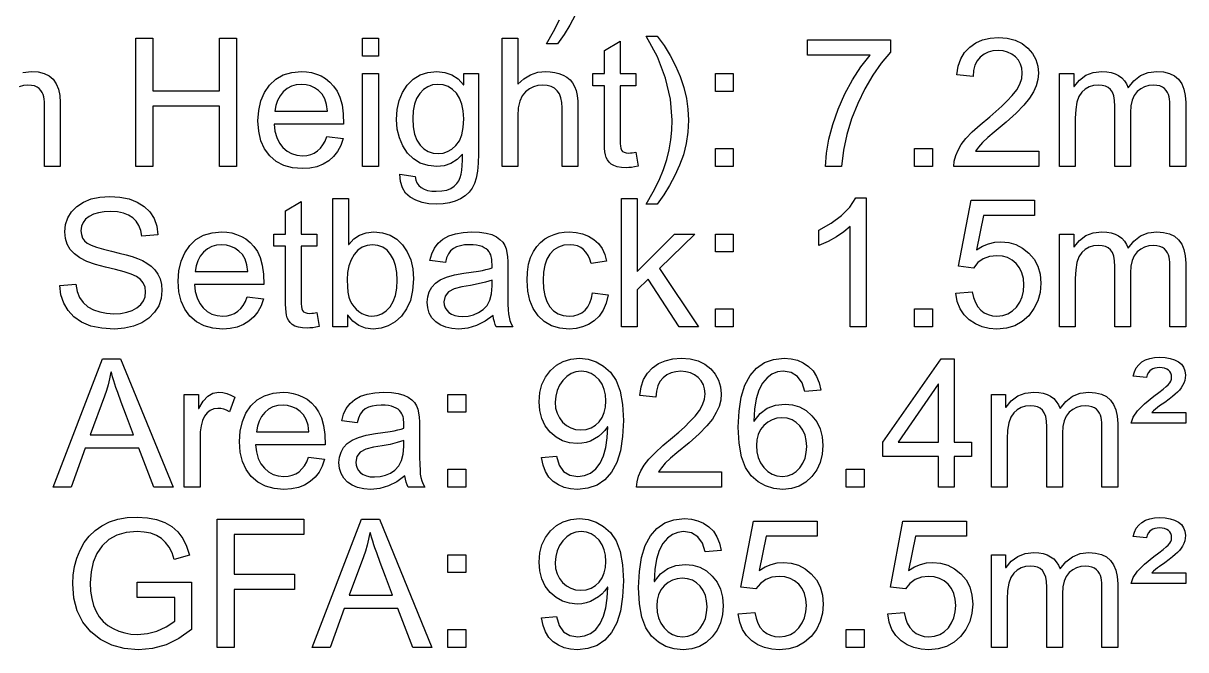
# Model space of a CAD drawing. Header units: metres. Extents: x -43.5 to 39.2, y -19.5 to 45.7.
# Drawn here: x -18.12 to 0, y -19.53 to -9.77 of the extents above; entities that cross this region are included whole.
import ezdxf

# ---------------------------------------------------------------- set-up
doc = ezdxf.new("R2010")
doc.units = ezdxf.units.M
doc.layers.add('METRICS', color=7, linetype='Continuous')

msp = doc.modelspace()

# ---------------------------------------------------------------- linework, layer by layer
at = {"layer": 'METRICS'}
for points in [[(-9.518, -9.642), (-9.601, -9.796), (-9.692, -9.944), (-9.793, -10.087), (-9.969, -10.087), (-9.857, -9.894), (-9.766, -9.713)], [(-8.239, -9.966), (-8.132, -10.114), (-8.036, -10.268), (-7.954, -10.43), (-7.883, -10.598), (-7.826, -10.768), (-7.785, -10.939), (-7.761, -11.108), (-7.753, -11.277), (-7.762, -11.463), (-7.788, -11.643), (-7.831, -11.816), (-7.891, -11.982), (-7.964, -12.142), (-8.047, -12.296), (-8.138, -12.444), (-8.239, -12.587), (-8.415, -12.587), (-8.303, -12.394), (-8.212, -12.213), (-8.141, -12.045), (-8.089, -11.889), (-8.053, -11.738), (-8.027, -11.587), (-8.012, -11.434), (-8.007, -11.28), (-8.032, -10.95), (-8.109, -10.621), (-8.236, -10.293), (-8.415, -9.966), (-8.239, -9.966)], [(-14.798, -12), (-15.064, -12), (-15.064, -11.059), (-16.104, -11.059), (-16.104, -12), (-16.368, -12), (-16.368, -10), (-16.104, -10), (-16.104, -10.821), (-15.064, -10.821), (-15.064, -10), (-14.798, -10), (-14.798, -12)], [(-12.588, -10.278), (-12.834, -10.278), (-12.834, -10), (-12.588, -10), (-12.588, -10.278)], [(-9.476, -12), (-9.723, -12), (-9.723, -11.086), (-9.728, -11.003), (-9.742, -10.931), (-9.766, -10.87), (-9.799, -10.82), (-9.842, -10.781), (-9.895, -10.753), (-9.956, -10.737), (-10.027, -10.731), (-10.1, -10.738), (-10.169, -10.757), (-10.234, -10.79), (-10.295, -10.836), (-10.347, -10.898), (-10.384, -10.981), (-10.406, -11.085), (-10.413, -11.209), (-10.413, -12), (-10.659, -12), (-10.659, -10), (-10.413, -10), (-10.413, -10.718), (-10.321, -10.631), (-10.217, -10.569), (-10.102, -10.532), (-9.977, -10.52), (-9.907, -10.523), (-9.839, -10.534), (-9.773, -10.552), (-9.708, -10.577), (-9.649, -10.61), (-9.599, -10.65), (-9.559, -10.698), (-9.528, -10.753), (-9.505, -10.818), (-9.489, -10.895), (-9.479, -10.983), (-9.476, -11.083), (-9.476, -12)], [(-8.54, -11.997), (-8.593, -12.007), (-8.641, -12.014), (-8.685, -12.018), (-8.724, -12.019), (-8.799, -12.016), (-8.864, -12.005), (-8.917, -11.987), (-8.959, -11.962), (-8.992, -11.932), (-9.018, -11.898), (-9.037, -11.86), (-9.049, -11.819), (-9.056, -11.771), (-9.061, -11.714), (-9.064, -11.649), (-9.065, -11.576), (-9.065, -10.742), (-9.244, -10.742), (-9.244, -10.553), (-9.065, -10.553), (-9.065, -10.192), (-8.82, -10.044), (-8.82, -10.553), (-8.574, -10.553), (-8.574, -10.742), (-8.82, -10.742), (-8.82, -11.589), (-8.819, -11.64), (-8.814, -11.683), (-8.807, -11.717), (-8.797, -11.744), (-8.782, -11.764), (-8.758, -11.778), (-8.725, -11.787), (-8.683, -11.79), (-8.657, -11.789), (-8.63, -11.787), (-8.602, -11.784), (-8.574, -11.779), (-8.54, -11.997)], [(-4.604, -10.217), (-4.747, -10.388), (-4.879, -10.578), (-5.002, -10.788), (-5.115, -11.016), (-5.211, -11.256), (-5.286, -11.5), (-5.338, -11.748), (-5.368, -12), (-5.619, -12), (-5.603, -11.791), (-5.564, -11.572), (-5.503, -11.343), (-5.418, -11.104), (-5.315, -10.869), (-5.198, -10.651), (-5.067, -10.449), (-4.921, -10.265), (-5.899, -10.265), (-5.899, -10.027), (-4.604, -10.027), (-4.604, -10.217)], [(-2.292, -12), (-3.617, -12), (-3.609, -11.915), (-3.587, -11.83), (-3.55, -11.744), (-3.499, -11.658), (-3.427, -11.565), (-3.329, -11.462), (-3.206, -11.349), (-3.057, -11.224), (-2.961, -11.144), (-2.87, -11.062), (-2.784, -10.978), (-2.704, -10.892), (-2.636, -10.804), (-2.587, -10.717), (-2.558, -10.629), (-2.548, -10.542), (-2.555, -10.469), (-2.575, -10.403), (-2.609, -10.344), (-2.656, -10.291), (-2.713, -10.248), (-2.777, -10.217), (-2.848, -10.199), (-2.926, -10.192), (-3.006, -10.199), (-3.078, -10.218), (-3.144, -10.25), (-3.203, -10.294), (-3.252, -10.351), (-3.288, -10.421), (-3.309, -10.503), (-3.317, -10.598), (-3.569, -10.569), (-3.548, -10.437), (-3.507, -10.321), (-3.448, -10.222), (-3.369, -10.139), (-3.275, -10.074), (-3.169, -10.028), (-3.051, -10), (-2.921, -9.99), (-2.782, -10.001), (-2.659, -10.031), (-2.552, -10.082), (-2.462, -10.153), (-2.39, -10.239), (-2.339, -10.333), (-2.308, -10.436), (-2.297, -10.547), (-2.306, -10.644), (-2.332, -10.741), (-2.375, -10.838), (-2.436, -10.937), (-2.522, -11.043), (-2.643, -11.167), (-2.798, -11.307), (-2.988, -11.464), (-3.087, -11.547), (-3.168, -11.625), (-3.231, -11.697), (-3.276, -11.763), (-2.292, -11.763), (-2.292, -12)], [(-18.132, -10.536), (-17.997, -10.52), (-17.892, -10.527), (-17.8, -10.55), (-17.723, -10.588), (-17.66, -10.641), (-17.61, -10.709), (-17.575, -10.793), (-17.554, -10.892), (-17.547, -11.005), (-17.547, -12)], [(-13.13, -11.338), (-14.214, -11.338), (-14.2, -11.451), (-14.172, -11.55), (-14.131, -11.635), (-14.077, -11.705), (-14.012, -11.761), (-13.94, -11.8), (-13.86, -11.824), (-13.772, -11.832), (-13.705, -11.828), (-13.643, -11.814), (-13.587, -11.79), (-13.536, -11.758), (-13.491, -11.716), (-13.452, -11.665), (-13.418, -11.604), (-13.39, -11.533), (-13.138, -11.565), (-13.175, -11.671), (-13.225, -11.765), (-13.287, -11.845), (-13.363, -11.913), (-13.45, -11.966), (-13.547, -12.004), (-13.655, -12.027), (-13.772, -12.034), (-13.926, -12.022), (-14.063, -11.984), (-14.181, -11.922), (-14.282, -11.834), (-14.362, -11.725), (-14.419, -11.598), (-14.454, -11.452), (-14.465, -11.288), (-14.454, -11.125), (-14.421, -10.978), (-14.365, -10.847), (-14.287, -10.733), (-14.189, -10.639), (-14.073, -10.573), (-13.938, -10.533), (-13.786, -10.52), (-13.707, -10.524), (-13.63, -10.537), (-13.555, -10.559), (-13.481, -10.589), (-13.41, -10.63), (-13.345, -10.683), (-13.286, -10.749), (-13.232, -10.826), (-13.187, -10.921), (-13.155, -11.038), (-13.136, -11.177), (-13.13, -11.338)], [(-12.588, -12), (-12.834, -12), (-12.834, -10.553), (-12.588, -10.553), (-12.588, -12)], [(-11.027, -11.805), (-11.031, -11.949), (-11.043, -12.074), (-11.062, -12.18), (-11.089, -12.265), (-11.125, -12.337), (-11.174, -12.401), (-11.234, -12.456), (-11.307, -12.502), (-11.389, -12.539), (-11.479, -12.565), (-11.577, -12.581), (-11.682, -12.587), (-11.8, -12.58), (-11.907, -12.559), (-12.004, -12.525), (-12.091, -12.477), (-12.163, -12.414), (-12.214, -12.334), (-12.245, -12.236), (-12.255, -12.12), (-12.016, -12.157), (-12.005, -12.211), (-11.986, -12.257), (-11.957, -12.297), (-11.92, -12.329), (-11.875, -12.354), (-11.82, -12.372), (-11.757, -12.383), (-11.685, -12.386), (-11.596, -12.381), (-11.519, -12.367), (-11.456, -12.342), (-11.405, -12.308), (-11.365, -12.267), (-11.334, -12.222), (-11.311, -12.172), (-11.297, -12.119), (-11.288, -12.057), (-11.282, -11.986), (-11.278, -11.903), (-11.277, -11.81), (-11.362, -11.893), (-11.457, -11.953), (-11.563, -11.988), (-11.679, -12), (-11.814, -11.987), (-11.934, -11.948), (-12.04, -11.883), (-12.133, -11.791), (-12.208, -11.68), (-12.261, -11.555), (-12.294, -11.417), (-12.304, -11.265), (-12.294, -11.112), (-12.263, -10.972), (-12.211, -10.846), (-12.138, -10.733), (-12.047, -10.639), (-11.939, -10.573), (-11.816, -10.533), (-11.677, -10.52), (-11.554, -10.533), (-11.444, -10.571), (-11.346, -10.636), (-11.259, -10.726), (-11.254, -10.726), (-11.254, -10.553), (-11.027, -10.553), (-11.027, -11.805)], [(-7.055, -10.832), (-7.334, -10.832), (-7.334, -10.553), (-7.055, -10.553), (-7.055, -10.832)], [(0, -12), (-0.246, -12), (-0.246, -11.086), (-0.246, -11.037), (-0.249, -10.992), (-0.253, -10.951), (-0.259, -10.913), (-0.269, -10.879), (-0.284, -10.846), (-0.304, -10.815), (-0.329, -10.786), (-0.362, -10.762), (-0.402, -10.745), (-0.45, -10.735), (-0.506, -10.731), (-0.576, -10.738), (-0.641, -10.756), (-0.701, -10.788), (-0.756, -10.832), (-0.802, -10.891), (-0.835, -10.965), (-0.854, -11.054), (-0.861, -11.16), (-0.861, -12), (-1.106, -12), (-1.106, -11.059), (-1.111, -10.972), (-1.123, -10.9), (-1.144, -10.843), (-1.173, -10.801), (-1.209, -10.77), (-1.253, -10.749), (-1.303, -10.736), (-1.36, -10.731), (-1.436, -10.738), (-1.504, -10.759), (-1.566, -10.793), (-1.62, -10.84), (-1.665, -10.907), (-1.696, -10.997), (-1.715, -11.111), (-1.722, -11.248), (-1.722, -12), (-1.967, -12), (-1.967, -10.553), (-1.746, -10.553), (-1.746, -10.754), (-1.741, -10.754), (-1.659, -10.652), (-1.559, -10.578), (-1.442, -10.534), (-1.308, -10.52), (-1.232, -10.524), (-1.163, -10.536), (-1.101, -10.555), (-1.046, -10.583), (-0.998, -10.619), (-0.957, -10.663), (-0.923, -10.714), (-0.896, -10.774), (-0.808, -10.663), (-0.704, -10.583), (-0.585, -10.536), (-0.45, -10.52), (-0.345, -10.527), (-0.253, -10.55), (-0.176, -10.588), (-0.113, -10.641), (-0.063, -10.709), (-0.028, -10.793), (-0.007, -10.892), (0, -11.005), (0, -12)], [(-17.547, -12), (-17.793, -12), (-17.793, -11.086), (-17.793, -11.037), (-17.796, -10.992), (-17.8, -10.951), (-17.806, -10.913), (-17.816, -10.879), (-17.831, -10.846), (-17.851, -10.815), (-17.877, -10.786), (-17.909, -10.762), (-17.949, -10.745), (-17.997, -10.735), (-18.053, -10.731), (-18.123, -10.738), (-18.188, -10.756)], [(-13.382, -11.136), (-13.396, -11.034), (-13.424, -10.946), (-13.465, -10.874), (-13.519, -10.818), (-13.582, -10.775), (-13.647, -10.745), (-13.715, -10.726), (-13.786, -10.72), (-13.869, -10.728), (-13.944, -10.749), (-14.011, -10.786), (-14.071, -10.836), (-14.121, -10.899), (-14.159, -10.969), (-14.186, -11.049), (-14.201, -11.136), (-13.382, -11.136)], [(-11.656, -11.799), (-11.58, -11.792), (-11.508, -11.768), (-11.441, -11.729), (-11.378, -11.675), (-11.325, -11.602), (-11.287, -11.508), (-11.264, -11.393), (-11.256, -11.256), (-11.264, -11.134), (-11.285, -11.027), (-11.322, -10.936), (-11.372, -10.859), (-11.434, -10.798), (-11.502, -10.755), (-11.577, -10.729), (-11.659, -10.72), (-11.742, -10.729), (-11.817, -10.756), (-11.884, -10.8), (-11.943, -10.862), (-11.991, -10.94), (-12.026, -11.03), (-12.046, -11.134), (-12.053, -11.251), (-12.046, -11.384), (-12.024, -11.498), (-11.988, -11.592), (-11.938, -11.668), (-11.877, -11.725), (-11.81, -11.767), (-11.736, -11.791), (-11.656, -11.799)], [(-7.055, -12), (-7.334, -12), (-7.334, -11.72), (-7.055, -11.72), (-7.055, -12)], [(-3.951, -12), (-4.231, -12), (-4.231, -11.72), (-3.951, -11.72), (-3.951, -12)], [(-16.278, -13.087), (-16.293, -12.997), (-16.321, -12.919), (-16.362, -12.853), (-16.416, -12.799), (-16.483, -12.757), (-16.564, -12.727), (-16.657, -12.709), (-16.764, -12.703), (-16.862, -12.708), (-16.95, -12.722), (-17.028, -12.746), (-17.097, -12.78), (-17.153, -12.822), (-17.193, -12.873), (-17.217, -12.933), (-17.225, -13.002), (-17.219, -13.063), (-17.2, -13.115), (-17.169, -13.159), (-17.126, -13.195), (-17.065, -13.227), (-16.982, -13.258), (-16.876, -13.29), (-16.748, -13.321), (-16.629, -13.349), (-16.522, -13.377), (-16.427, -13.405), (-16.342, -13.433), (-16.267, -13.466), (-16.197, -13.506), (-16.132, -13.555), (-16.074, -13.611), (-16.025, -13.677), (-15.99, -13.753), (-15.969, -13.839), (-15.962, -13.935), (-15.975, -14.059), (-16.013, -14.171), (-16.077, -14.273), (-16.167, -14.364), (-16.278, -14.438), (-16.404, -14.491), (-16.545, -14.523), (-16.703, -14.534), (-16.9, -14.522), (-17.071, -14.487), (-17.216, -14.428), (-17.334, -14.346), (-17.426, -14.245), (-17.494, -14.13), (-17.537, -14.001), (-17.555, -13.857), (-17.304, -13.836), (-17.286, -13.948), (-17.249, -14.043), (-17.193, -14.122), (-17.119, -14.186), (-17.03, -14.234), (-16.933, -14.268), (-16.828, -14.288), (-16.714, -14.295), (-16.608, -14.29), (-16.512, -14.273), (-16.428, -14.244), (-16.354, -14.204), (-16.294, -14.154), (-16.251, -14.096), (-16.225, -14.03), (-16.217, -13.956), (-16.226, -13.879), (-16.253, -13.814), (-16.297, -13.76), (-16.36, -13.717), (-16.444, -13.68), (-16.552, -13.642), (-16.684, -13.606), (-16.841, -13.569), (-16.998, -13.529), (-17.131, -13.481), (-17.241, -13.426), (-17.327, -13.364), (-17.392, -13.292), (-17.439, -13.211), (-17.467, -13.121), (-17.476, -13.02), (-17.464, -12.905), (-17.429, -12.8), (-17.37, -12.706), (-17.288, -12.623), (-17.185, -12.554), (-17.065, -12.505), (-16.929, -12.476), (-16.775, -12.466), (-16.617, -12.476), (-16.475, -12.505), (-16.349, -12.554), (-16.239, -12.622), (-16.15, -12.708), (-16.084, -12.811), (-16.043, -12.93), (-16.025, -13.066), (-16.278, -13.087)], [(-13.048, -13.215), (-12.972, -13.13), (-12.882, -13.069), (-12.777, -13.032), (-12.658, -13.02), (-12.525, -13.032), (-12.406, -13.071), (-12.301, -13.134), (-12.21, -13.223), (-12.137, -13.332), (-12.084, -13.457), (-12.053, -13.598), (-12.042, -13.754), (-12.054, -13.932), (-12.089, -14.087), (-12.148, -14.221), (-12.23, -14.333), (-12.328, -14.421), (-12.433, -14.484), (-12.547, -14.522), (-12.668, -14.534), (-12.789, -14.521), (-12.895, -14.48), (-12.987, -14.413), (-13.065, -14.319), (-13.071, -14.319), (-13.071, -14.5), (-13.3, -14.5), (-13.3, -12.5), (-13.055, -12.5), (-13.055, -13.215), (-13.048, -13.215)], [(-7.596, -14.5), (-7.898, -14.5), (-8.379, -13.759), (-8.553, -13.924), (-8.553, -14.5), (-8.798, -14.5), (-8.798, -12.5), (-8.553, -12.5), (-8.553, -13.639), (-7.971, -13.053), (-7.652, -13.053), (-8.206, -13.589), (-7.596, -14.5)], [(-4.985, -14.5), (-5.231, -14.5), (-5.231, -12.935), (-5.33, -13.019), (-5.446, -13.097), (-5.577, -13.167), (-5.723, -13.231), (-5.723, -12.994), (-5.528, -12.886), (-5.366, -12.766), (-5.239, -12.634), (-5.145, -12.49), (-4.985, -12.49), (-4.985, -14.5)], [(-13.512, -14.497), (-13.564, -14.507), (-13.612, -14.514), (-13.656, -14.518), (-13.696, -14.519), (-13.771, -14.516), (-13.835, -14.505), (-13.888, -14.487), (-13.93, -14.462), (-13.964, -14.432), (-13.99, -14.398), (-14.009, -14.36), (-14.02, -14.319), (-14.028, -14.271), (-14.033, -14.214), (-14.036, -14.149), (-14.037, -14.076), (-14.037, -13.242), (-14.216, -13.242), (-14.216, -13.053), (-14.037, -13.053), (-14.037, -12.692), (-13.791, -12.544), (-13.791, -13.053), (-13.546, -13.053), (-13.546, -13.242), (-13.791, -13.242), (-13.791, -14.089), (-13.79, -14.14), (-13.786, -14.183), (-13.779, -14.217), (-13.769, -14.244), (-13.753, -14.264), (-13.729, -14.278), (-13.696, -14.287), (-13.655, -14.29), (-13.628, -14.289), (-13.601, -14.287), (-13.573, -14.284), (-13.546, -14.279), (-13.512, -14.497)], [(-3.261, -13.298), (-3.168, -13.243), (-3.074, -13.204), (-2.979, -13.18), (-2.881, -13.173), (-2.76, -13.184), (-2.648, -13.217), (-2.543, -13.272), (-2.446, -13.349), (-2.365, -13.445), (-2.307, -13.555), (-2.272, -13.681), (-2.261, -13.821), (-2.272, -13.964), (-2.308, -14.096), (-2.366, -14.216), (-2.449, -14.326), (-2.55, -14.417), (-2.666, -14.482), (-2.797, -14.521), (-2.943, -14.534), (-3.063, -14.525), (-3.176, -14.499), (-3.28, -14.455), (-3.375, -14.393), (-3.457, -14.314), (-3.519, -14.218), (-3.562, -14.105), (-3.585, -13.975), (-3.329, -13.956), (-3.309, -14.044), (-3.28, -14.121), (-3.242, -14.186), (-3.195, -14.239), (-3.141, -14.28), (-3.081, -14.309), (-3.015, -14.326), (-2.943, -14.332), (-2.854, -14.323), (-2.774, -14.297), (-2.702, -14.253), (-2.64, -14.191), (-2.589, -14.116), (-2.553, -14.034), (-2.531, -13.943), (-2.524, -13.844), (-2.531, -13.744), (-2.554, -13.656), (-2.591, -13.579), (-2.643, -13.512), (-2.706, -13.459), (-2.778, -13.421), (-2.859, -13.398), (-2.948, -13.391), (-3.059, -13.403), (-3.157, -13.439), (-3.241, -13.499), (-3.311, -13.583), (-3.543, -13.556), (-3.348, -12.527), (-2.356, -12.527), (-2.356, -12.765), (-3.153, -12.765), (-3.261, -13.298)], [(-14.372, -13.838), (-15.457, -13.838), (-15.443, -13.951), (-15.415, -14.05), (-15.374, -14.135), (-15.32, -14.205), (-15.255, -14.261), (-15.183, -14.3), (-15.103, -14.324), (-15.015, -14.332), (-14.948, -14.328), (-14.886, -14.314), (-14.83, -14.29), (-14.779, -14.258), (-14.734, -14.216), (-14.695, -14.165), (-14.661, -14.104), (-14.633, -14.033), (-14.381, -14.065), (-14.418, -14.171), (-14.468, -14.265), (-14.53, -14.345), (-14.606, -14.413), (-14.693, -14.466), (-14.79, -14.504), (-14.897, -14.527), (-15.015, -14.534), (-15.169, -14.522), (-15.305, -14.484), (-15.424, -14.422), (-15.525, -14.334), (-15.605, -14.225), (-15.662, -14.098), (-15.697, -13.952), (-15.708, -13.788), (-15.697, -13.625), (-15.664, -13.478), (-15.608, -13.347), (-15.53, -13.233), (-15.432, -13.139), (-15.316, -13.073), (-15.181, -13.033), (-15.029, -13.02), (-14.95, -13.024), (-14.873, -13.037), (-14.798, -13.059), (-14.724, -13.089), (-14.653, -13.13), (-14.588, -13.183), (-14.529, -13.249), (-14.475, -13.326), (-14.43, -13.421), (-14.398, -13.538), (-14.379, -13.677), (-14.372, -13.838)], [(-10.491, -14.5), (-10.749, -14.5), (-10.765, -14.463), (-10.779, -14.421), (-10.791, -14.374), (-10.799, -14.321), (-10.925, -14.414), (-11.056, -14.481), (-11.192, -14.521), (-11.333, -14.534), (-11.441, -14.527), (-11.538, -14.505), (-11.622, -14.47), (-11.694, -14.42), (-11.752, -14.358), (-11.794, -14.286), (-11.818, -14.206), (-11.827, -14.117), (-11.819, -14.031), (-11.795, -13.952), (-11.755, -13.882), (-11.699, -13.82), (-11.624, -13.766), (-11.525, -13.723), (-11.402, -13.689), (-11.256, -13.665), (-11.027, -13.631), (-10.966, -13.62), (-10.91, -13.608), (-10.86, -13.595), (-10.816, -13.58), (-10.816, -13.529), (-10.818, -13.486), (-10.82, -13.451), (-10.823, -13.424), (-10.828, -13.401), (-10.836, -13.378), (-10.848, -13.354), (-10.863, -13.329), (-10.882, -13.306), (-10.906, -13.285), (-10.936, -13.267), (-10.97, -13.25), (-11.01, -13.237), (-11.056, -13.228), (-11.109, -13.222), (-11.168, -13.22), (-11.243, -13.224), (-11.31, -13.235), (-11.368, -13.253), (-11.418, -13.279), (-11.461, -13.315), (-11.496, -13.363), (-11.524, -13.424), (-11.544, -13.497), (-11.784, -13.466), (-11.757, -13.362), (-11.714, -13.271), (-11.655, -13.194), (-11.581, -13.132), (-11.492, -13.083), (-11.387, -13.048), (-11.267, -13.027), (-11.131, -13.02), (-11.009, -13.025), (-10.905, -13.039), (-10.818, -13.063), (-10.748, -13.097), (-10.693, -13.137), (-10.65, -13.182), (-10.618, -13.231), (-10.598, -13.283), (-10.586, -13.342), (-10.577, -13.408), (-10.572, -13.482), (-10.57, -13.564), (-10.57, -13.894), (-10.57, -14.033), (-10.567, -14.146), (-10.564, -14.235), (-10.559, -14.299), (-10.55, -14.35), (-10.536, -14.401), (-10.516, -14.451), (-10.491, -14.5)], [(-9.007, -13.999), (-9.038, -14.129), (-9.085, -14.239), (-9.148, -14.331), (-9.225, -14.405), (-9.313, -14.462), (-9.407, -14.502), (-9.506, -14.526), (-9.611, -14.534), (-9.76, -14.521), (-9.891, -14.482), (-10.003, -14.418), (-10.098, -14.327), (-10.173, -14.216), (-10.227, -14.087), (-10.259, -13.942), (-10.27, -13.78), (-10.264, -13.646), (-10.245, -13.525), (-10.214, -13.419), (-10.171, -13.327), (-10.119, -13.249), (-10.06, -13.183), (-9.995, -13.129), (-9.924, -13.089), (-9.848, -13.059), (-9.771, -13.037), (-9.692, -13.024), (-9.611, -13.02), (-9.503, -13.027), (-9.404, -13.049), (-9.312, -13.085), (-9.229, -13.136), (-9.157, -13.201), (-9.1, -13.279), (-9.059, -13.371), (-9.033, -13.477), (-9.27, -13.514), (-9.291, -13.445), (-9.318, -13.386), (-9.351, -13.335), (-9.389, -13.294), (-9.434, -13.262), (-9.483, -13.239), (-9.539, -13.225), (-9.6, -13.22), (-9.697, -13.229), (-9.781, -13.257), (-9.853, -13.302), (-9.913, -13.366), (-9.959, -13.447), (-9.992, -13.541), (-10.012, -13.65), (-10.019, -13.774), (-10.013, -13.9), (-9.993, -14.011), (-9.96, -14.107), (-9.915, -14.187), (-9.857, -14.25), (-9.787, -14.296), (-9.706, -14.323), (-9.614, -14.332), (-9.539, -14.327), (-9.473, -14.31), (-9.415, -14.281), (-9.365, -14.241), (-9.324, -14.19), (-9.291, -14.128), (-9.267, -14.054), (-9.251, -13.969), (-9.007, -13.999)], [(0, -14.5), (-0.246, -14.5), (-0.246, -13.586), (-0.246, -13.537), (-0.249, -13.492), (-0.253, -13.451), (-0.259, -13.413), (-0.269, -13.379), (-0.284, -13.346), (-0.304, -13.315), (-0.329, -13.286), (-0.362, -13.262), (-0.402, -13.245), (-0.45, -13.235), (-0.506, -13.231), (-0.576, -13.238), (-0.641, -13.256), (-0.701, -13.288), (-0.756, -13.332), (-0.802, -13.391), (-0.835, -13.465), (-0.854, -13.554), (-0.861, -13.66), (-0.861, -14.5), (-1.106, -14.5), (-1.106, -13.559), (-1.111, -13.472), (-1.123, -13.4), (-1.144, -13.343), (-1.173, -13.301), (-1.209, -13.27), (-1.253, -13.249), (-1.303, -13.236), (-1.36, -13.231), (-1.436, -13.238), (-1.504, -13.259), (-1.566, -13.293), (-1.62, -13.34), (-1.665, -13.407), (-1.696, -13.497), (-1.715, -13.611), (-1.722, -13.748), (-1.722, -14.5), (-1.967, -14.5), (-1.967, -13.053), (-1.746, -13.053), (-1.746, -13.254), (-1.741, -13.254), (-1.659, -13.152), (-1.559, -13.078), (-1.442, -13.034), (-1.308, -13.02), (-1.232, -13.024), (-1.163, -13.036), (-1.101, -13.055), (-1.046, -13.083), (-0.998, -13.119), (-0.957, -13.163), (-0.923, -13.214), (-0.896, -13.274), (-0.808, -13.163), (-0.704, -13.083), (-0.585, -13.036), (-0.45, -13.02), (-0.345, -13.027), (-0.253, -13.05), (-0.176, -13.088), (-0.113, -13.141), (-0.063, -13.209), (-0.028, -13.293), (-0.007, -13.392), (0, -13.505), (0, -14.5)], [(-14.625, -13.636), (-14.639, -13.534), (-14.667, -13.446), (-14.708, -13.374), (-14.762, -13.318), (-14.824, -13.275), (-14.89, -13.245), (-14.958, -13.226), (-15.029, -13.22), (-15.111, -13.228), (-15.187, -13.249), (-15.254, -13.286), (-15.314, -13.336), (-15.364, -13.399), (-15.402, -13.469), (-15.429, -13.549), (-15.443, -13.636), (-14.625, -13.636)], [(-12.688, -14.332), (-12.606, -14.323), (-12.532, -14.296), (-12.465, -14.25), (-12.406, -14.186), (-12.357, -14.105), (-12.322, -14.009), (-12.302, -13.899), (-12.295, -13.774), (-12.301, -13.653), (-12.32, -13.546), (-12.352, -13.451), (-12.397, -13.37), (-12.453, -13.304), (-12.519, -13.258), (-12.594, -13.23), (-12.679, -13.22), (-12.764, -13.23), (-12.84, -13.259), (-12.907, -13.307), (-12.965, -13.374), (-13.013, -13.457), (-13.047, -13.549), (-13.067, -13.652), (-13.074, -13.765), (-13.071, -13.872), (-13.062, -13.962), (-13.048, -14.036), (-13.029, -14.093), (-13.003, -14.14), (-12.972, -14.184), (-12.935, -14.224), (-12.893, -14.261), (-12.846, -14.292), (-12.796, -14.314), (-12.743, -14.328), (-12.688, -14.332)], [(-7.055, -13.332), (-7.334, -13.332), (-7.334, -13.053), (-7.055, -13.053), (-7.055, -13.332)], [(-10.816, -13.863), (-10.816, -13.774), (-10.917, -13.805), (-11.03, -13.832), (-11.153, -13.855), (-11.286, -13.876), (-11.408, -13.905), (-11.495, -13.953), (-11.547, -14.022), (-11.565, -14.111), (-11.56, -14.159), (-11.546, -14.202), (-11.523, -14.241), (-11.49, -14.276), (-11.448, -14.304), (-11.398, -14.324), (-11.34, -14.336), (-11.274, -14.34), (-11.186, -14.334), (-11.104, -14.313), (-11.026, -14.279), (-10.954, -14.232), (-10.894, -14.168), (-10.85, -14.085), (-10.824, -13.984), (-10.816, -13.863)], [(-7.055, -14.5), (-7.334, -14.5), (-7.334, -14.22), (-7.055, -14.22), (-7.055, -14.5)], [(-3.951, -14.5), (-4.231, -14.5), (-4.231, -14.22), (-3.951, -14.22), (-3.951, -14.5)], [(-15.79, -17), (-16.089, -17), (-16.323, -16.392), (-17.158, -16.392), (-17.379, -17), (-17.659, -17), (-16.891, -15), (-16.606, -15), (-15.79, -17)], [(-9.018, -16.059), (-9.057, -16.115), (-9.104, -16.165), (-9.157, -16.209), (-9.216, -16.248), (-9.281, -16.28), (-9.348, -16.303), (-9.417, -16.316), (-9.49, -16.321), (-9.609, -16.309), (-9.718, -16.275), (-9.818, -16.219), (-9.909, -16.14), (-9.985, -16.043), (-10.039, -15.931), (-10.071, -15.806), (-10.082, -15.667), (-10.071, -15.525), (-10.038, -15.397), (-9.983, -15.282), (-9.906, -15.18), (-9.812, -15.097), (-9.705, -15.038), (-9.585, -15.002), (-9.453, -14.99), (-9.318, -15.004), (-9.193, -15.045), (-9.078, -15.112), (-8.971, -15.207), (-8.882, -15.336), (-8.819, -15.503), (-8.781, -15.711), (-8.768, -15.958), (-8.78, -16.211), (-8.814, -16.431), (-8.872, -16.616), (-8.954, -16.767), (-9.056, -16.884), (-9.179, -16.967), (-9.322, -17.017), (-9.484, -17.034), (-9.592, -17.026), (-9.691, -17.003), (-9.781, -16.965), (-9.861, -16.911), (-9.929, -16.841), (-9.983, -16.755), (-10.021, -16.654), (-10.045, -16.536), (-9.81, -16.517), (-9.769, -16.655), (-9.7, -16.753), (-9.603, -16.812), (-9.479, -16.832), (-9.372, -16.819), (-9.279, -16.781), (-9.199, -16.716), (-9.132, -16.626), (-9.08, -16.513), (-9.042, -16.38), (-9.02, -16.229), (-9.012, -16.059), (-9.018, -16.059)], [(-7.237, -17), (-8.562, -17), (-8.555, -16.915), (-8.533, -16.83), (-8.496, -16.744), (-8.444, -16.658), (-8.372, -16.565), (-8.275, -16.462), (-8.152, -16.349), (-8.003, -16.224), (-7.906, -16.144), (-7.815, -16.062), (-7.73, -15.978), (-7.649, -15.892), (-7.581, -15.804), (-7.533, -15.717), (-7.504, -15.629), (-7.494, -15.542), (-7.501, -15.469), (-7.521, -15.403), (-7.554, -15.344), (-7.601, -15.291), (-7.658, -15.248), (-7.722, -15.217), (-7.793, -15.199), (-7.872, -15.192), (-7.951, -15.199), (-8.024, -15.218), (-8.089, -15.25), (-8.149, -15.294), (-8.198, -15.351), (-8.233, -15.421), (-8.254, -15.503), (-8.262, -15.598), (-8.514, -15.569), (-8.493, -15.437), (-8.453, -15.321), (-8.393, -15.222), (-8.314, -15.139), (-8.22, -15.074), (-8.114, -15.028), (-7.996, -15), (-7.866, -14.99), (-7.727, -15.001), (-7.604, -15.031), (-7.498, -15.082), (-7.407, -15.153), (-7.335, -15.239), (-7.284, -15.333), (-7.253, -15.436), (-7.243, -15.547), (-7.251, -15.644), (-7.277, -15.741), (-7.321, -15.838), (-7.381, -15.937), (-7.468, -16.043), (-7.589, -16.167), (-7.744, -16.307), (-7.933, -16.464), (-8.032, -16.547), (-8.114, -16.625), (-8.176, -16.697), (-8.221, -16.763), (-7.237, -16.763), (-7.237, -17)], [(-6.729, -15.969), (-6.635, -15.853), (-6.524, -15.77), (-6.394, -15.72), (-6.247, -15.704), (-6.129, -15.715), (-6.02, -15.749), (-5.92, -15.806), (-5.829, -15.885), (-5.754, -15.982), (-5.701, -16.092), (-5.668, -16.214), (-5.658, -16.349), (-5.668, -16.486), (-5.7, -16.613), (-5.754, -16.729), (-5.829, -16.834), (-5.921, -16.922), (-6.028, -16.984), (-6.149, -17.022), (-6.284, -17.034), (-6.422, -17.021), (-6.55, -16.981), (-6.668, -16.914), (-6.774, -16.821), (-6.863, -16.694), (-6.926, -16.526), (-6.964, -16.316), (-6.977, -16.064), (-6.965, -15.813), (-6.931, -15.596), (-6.874, -15.411), (-6.793, -15.26), (-6.691, -15.142), (-6.569, -15.058), (-6.426, -15.007), (-6.262, -14.99), (-6.154, -14.998), (-6.054, -15.022), (-5.963, -15.061), (-5.881, -15.116), (-5.811, -15.186), (-5.756, -15.272), (-5.716, -15.373), (-5.692, -15.488), (-5.937, -15.51), (-5.983, -15.371), (-6.055, -15.272), (-6.153, -15.212), (-6.276, -15.192), (-6.366, -15.204), (-6.451, -15.239), (-6.528, -15.297), (-6.599, -15.379), (-6.658, -15.486), (-6.7, -15.62), (-6.726, -15.781), (-6.734, -15.969), (-6.729, -15.969)], [(-3.34, -16.523), (-3.61, -16.523), (-3.61, -17), (-3.855, -17), (-3.855, -16.523), (-4.722, -16.523), (-4.722, -16.296), (-3.812, -15), (-3.61, -15), (-3.61, -16.296), (-3.34, -16.296), (-3.34, -16.523)], [(0, -16), (-0.849, -16), (-0.821, -15.908), (-0.753, -15.807), (-0.645, -15.698), (-0.497, -15.581), (-0.418, -15.522), (-0.354, -15.472), (-0.305, -15.432), (-0.272, -15.402), (-0.25, -15.375), (-0.234, -15.347), (-0.224, -15.318), (-0.221, -15.286), (-0.224, -15.253), (-0.233, -15.223), (-0.249, -15.198), (-0.27, -15.176), (-0.297, -15.159), (-0.329, -15.146), (-0.366, -15.139), (-0.408, -15.136), (-0.447, -15.138), (-0.482, -15.144), (-0.513, -15.154), (-0.54, -15.168), (-0.562, -15.187), (-0.582, -15.214), (-0.6, -15.249), (-0.614, -15.291), (-0.821, -15.27), (-0.8, -15.201), (-0.771, -15.141), (-0.732, -15.09), (-0.684, -15.048), (-0.628, -15.016), (-0.562, -14.993), (-0.488, -14.979), (-0.405, -14.974), (-0.32, -14.978), (-0.243, -14.992), (-0.175, -15.014), (-0.115, -15.044), (-0.067, -15.084), (-0.033, -15.131), (-0.012, -15.187), (-0.005, -15.251), (-0.008, -15.296), (-0.016, -15.338), (-0.03, -15.379), (-0.049, -15.417), (-0.073, -15.453), (-0.099, -15.488), (-0.13, -15.52), (-0.163, -15.551), (-0.205, -15.585), (-0.259, -15.627), (-0.327, -15.677), (-0.408, -15.734), (-0.442, -15.759), (-0.473, -15.784), (-0.502, -15.809), (-0.528, -15.835), (0, -15.835), (0, -16)], [(-16.404, -16.181), (-16.513, -15.892), (-16.596, -15.672), (-16.652, -15.523), (-16.681, -15.444), (-16.697, -15.396), (-16.714, -15.341), (-16.732, -15.279), (-16.75, -15.209), (-16.757, -15.209), (-16.778, -15.308), (-16.802, -15.403), (-16.829, -15.495), (-16.859, -15.583), (-17.083, -16.181), (-16.404, -16.181)], [(-9.431, -16.106), (-9.346, -16.098), (-9.27, -16.075), (-9.203, -16.035), (-9.145, -15.979), (-9.099, -15.911), (-9.066, -15.834), (-9.046, -15.75), (-9.04, -15.656), (-9.046, -15.561), (-9.067, -15.475), (-9.101, -15.396), (-9.148, -15.325), (-9.206, -15.267), (-9.272, -15.226), (-9.345, -15.201), (-9.426, -15.192), (-9.508, -15.201), (-9.583, -15.228), (-9.652, -15.272), (-9.714, -15.334), (-9.765, -15.408), (-9.802, -15.49), (-9.823, -15.579), (-9.831, -15.675), (-9.824, -15.766), (-9.802, -15.848), (-9.766, -15.921), (-9.716, -15.986), (-9.655, -16.038), (-9.587, -16.076), (-9.512, -16.099), (-9.431, -16.106)], [(-3.855, -16.296), (-3.855, -15.393), (-3.861, -15.393), (-4.482, -16.296), (-3.855, -16.296)], [(-14.825, -15.598), (-14.91, -15.824), (-14.955, -15.801), (-15, -15.784), (-15.045, -15.774), (-15.089, -15.771), (-15.153, -15.779), (-15.21, -15.802), (-15.258, -15.84), (-15.297, -15.894), (-15.328, -15.962), (-15.351, -16.042), (-15.364, -16.135), (-15.368, -16.24), (-15.368, -17), (-15.614, -17), (-15.614, -15.553), (-15.39, -15.553), (-15.39, -15.771), (-15.385, -15.771), (-15.322, -15.661), (-15.249, -15.583), (-15.168, -15.535), (-15.078, -15.52), (-15.015, -15.525), (-14.952, -15.539), (-14.889, -15.564), (-14.825, -15.598)], [(-13.417, -16.338), (-14.502, -16.338), (-14.488, -16.451), (-14.46, -16.55), (-14.419, -16.635), (-14.365, -16.705), (-14.3, -16.761), (-14.228, -16.8), (-14.148, -16.824), (-14.06, -16.832), (-13.993, -16.828), (-13.931, -16.814), (-13.875, -16.79), (-13.824, -16.758), (-13.779, -16.716), (-13.74, -16.665), (-13.706, -16.604), (-13.678, -16.533), (-13.426, -16.565), (-13.463, -16.671), (-13.513, -16.765), (-13.575, -16.845), (-13.651, -16.913), (-13.738, -16.966), (-13.835, -17.004), (-13.942, -17.027), (-14.06, -17.034), (-14.214, -17.022), (-14.35, -16.984), (-14.469, -16.922), (-14.57, -16.834), (-14.65, -16.725), (-14.707, -16.598), (-14.742, -16.452), (-14.753, -16.288), (-14.742, -16.125), (-14.709, -15.978), (-14.653, -15.847), (-14.575, -15.733), (-14.477, -15.639), (-14.361, -15.573), (-14.226, -15.533), (-14.074, -15.52), (-13.995, -15.524), (-13.918, -15.537), (-13.843, -15.559), (-13.769, -15.589), (-13.698, -15.63), (-13.633, -15.683), (-13.574, -15.749), (-13.52, -15.826), (-13.475, -15.921), (-13.443, -16.038), (-13.424, -16.177), (-13.417, -16.338)], [(-11.866, -17), (-12.124, -17), (-12.141, -16.963), (-12.155, -16.921), (-12.166, -16.874), (-12.175, -16.821), (-12.301, -16.914), (-12.431, -16.981), (-12.567, -17.021), (-12.708, -17.034), (-12.817, -17.027), (-12.913, -17.005), (-12.997, -16.97), (-13.07, -16.92), (-13.127, -16.858), (-13.169, -16.786), (-13.194, -16.706), (-13.202, -16.617), (-13.194, -16.531), (-13.17, -16.452), (-13.13, -16.382), (-13.074, -16.32), (-12.999, -16.266), (-12.9, -16.223), (-12.777, -16.189), (-12.632, -16.165), (-12.402, -16.131), (-12.341, -16.12), (-12.285, -16.108), (-12.235, -16.095), (-12.191, -16.08), (-12.191, -16.029), (-12.193, -15.986), (-12.195, -15.951), (-12.198, -15.924), (-12.203, -15.901), (-12.211, -15.878), (-12.223, -15.854), (-12.238, -15.829), (-12.257, -15.806), (-12.282, -15.785), (-12.311, -15.767), (-12.345, -15.75), (-12.385, -15.737), (-12.431, -15.728), (-12.484, -15.722), (-12.543, -15.72), (-12.618, -15.724), (-12.685, -15.735), (-12.743, -15.753), (-12.793, -15.779), (-12.836, -15.815), (-12.871, -15.863), (-12.899, -15.924), (-12.92, -15.997), (-13.16, -15.966), (-13.132, -15.862), (-13.089, -15.771), (-13.03, -15.694), (-12.956, -15.632), (-12.867, -15.583), (-12.762, -15.548), (-12.642, -15.527), (-12.506, -15.52), (-12.385, -15.525), (-12.28, -15.539), (-12.193, -15.563), (-12.123, -15.597), (-12.068, -15.637), (-12.025, -15.682), (-11.993, -15.731), (-11.973, -15.783), (-11.961, -15.842), (-11.952, -15.908), (-11.947, -15.982), (-11.945, -16.064), (-11.945, -16.394), (-11.945, -16.533), (-11.943, -16.646), (-11.939, -16.735), (-11.934, -16.799), (-11.925, -16.85), (-11.911, -16.901), (-11.891, -16.951), (-11.866, -17)], [(-11.224, -15.832), (-11.503, -15.832), (-11.503, -15.553), (-11.224, -15.553), (-11.224, -15.832)], [(-1.061, -17), (-1.307, -17), (-1.307, -16.086), (-1.308, -16.037), (-1.31, -15.992), (-1.315, -15.951), (-1.321, -15.913), (-1.33, -15.879), (-1.345, -15.846), (-1.365, -15.815), (-1.391, -15.786), (-1.423, -15.762), (-1.463, -15.745), (-1.511, -15.735), (-1.568, -15.731), (-1.637, -15.738), (-1.702, -15.756), (-1.762, -15.788), (-1.817, -15.832), (-1.863, -15.891), (-1.896, -15.965), (-1.916, -16.054), (-1.922, -16.16), (-1.922, -17), (-2.168, -17), (-2.168, -16.059), (-2.172, -15.972), (-2.184, -15.9), (-2.205, -15.843), (-2.234, -15.801), (-2.271, -15.77), (-2.314, -15.749), (-2.364, -15.736), (-2.422, -15.731), (-2.497, -15.738), (-2.566, -15.759), (-2.627, -15.793), (-2.681, -15.84), (-2.726, -15.907), (-2.758, -15.997), (-2.777, -16.111), (-2.783, -16.248), (-2.783, -17), (-3.029, -17), (-3.029, -15.553), (-2.808, -15.553), (-2.808, -15.754), (-2.802, -15.754), (-2.72, -15.652), (-2.62, -15.578), (-2.504, -15.534), (-2.37, -15.52), (-2.293, -15.524), (-2.224, -15.536), (-2.162, -15.555), (-2.107, -15.583), (-2.059, -15.619), (-2.018, -15.663), (-1.984, -15.714), (-1.958, -15.774), (-1.869, -15.663), (-1.766, -15.583), (-1.646, -15.536), (-1.512, -15.52), (-1.406, -15.527), (-1.315, -15.55), (-1.237, -15.588), (-1.174, -15.641), (-1.125, -15.709), (-1.09, -15.793), (-1.068, -15.892), (-1.061, -16.005), (-1.061, -17)], [(-13.67, -16.136), (-13.684, -16.034), (-13.712, -15.946), (-13.753, -15.874), (-13.807, -15.818), (-13.869, -15.775), (-13.935, -15.745), (-14.003, -15.726), (-14.074, -15.72), (-14.156, -15.728), (-14.232, -15.749), (-14.299, -15.786), (-14.359, -15.836), (-14.409, -15.899), (-14.447, -15.969), (-14.474, -16.049), (-14.488, -16.136), (-13.67, -16.136)], [(-6.289, -16.832), (-6.209, -16.824), (-6.136, -16.798), (-6.072, -16.755), (-6.015, -16.696), (-5.969, -16.624), (-5.936, -16.545), (-5.917, -16.459), (-5.91, -16.366), (-5.917, -16.273), (-5.936, -16.189), (-5.969, -16.113), (-6.015, -16.045), (-6.072, -15.99), (-6.138, -15.95), (-6.213, -15.926), (-6.297, -15.918), (-6.376, -15.926), (-6.448, -15.948), (-6.516, -15.985), (-6.577, -16.038), (-6.628, -16.102), (-6.665, -16.176), (-6.687, -16.259), (-6.694, -16.352), (-6.687, -16.448), (-6.666, -16.536), (-6.63, -16.618), (-6.579, -16.692), (-6.518, -16.753), (-6.449, -16.797), (-6.373, -16.823), (-6.289, -16.832)], [(-12.191, -16.363), (-12.191, -16.274), (-12.293, -16.305), (-12.405, -16.332), (-12.528, -16.355), (-12.662, -16.376), (-12.783, -16.405), (-12.87, -16.453), (-12.923, -16.522), (-12.94, -16.611), (-12.935, -16.659), (-12.921, -16.702), (-12.898, -16.741), (-12.865, -16.776), (-12.823, -16.804), (-12.774, -16.824), (-12.716, -16.836), (-12.649, -16.84), (-12.561, -16.834), (-12.479, -16.813), (-12.401, -16.779), (-12.329, -16.732), (-12.269, -16.668), (-12.226, -16.585), (-12.2, -16.484), (-12.191, -16.363)], [(-11.224, -17), (-11.503, -17), (-11.503, -16.72), (-11.224, -16.72), (-11.224, -17)], [(-5.012, -17), (-5.292, -17), (-5.292, -16.72), (-5.012, -16.72), (-5.012, -17)], [(-15.503, -19.22), (-15.697, -19.358), (-15.899, -19.456), (-16.11, -19.514), (-16.33, -19.534), (-16.549, -19.517), (-16.745, -19.464), (-16.92, -19.376), (-17.072, -19.254), (-17.195, -19.102), (-17.283, -18.927), (-17.336, -18.729), (-17.353, -18.508), (-17.346, -18.369), (-17.325, -18.234), (-17.288, -18.104), (-17.238, -17.98), (-17.174, -17.864), (-17.095, -17.762), (-17.004, -17.674), (-16.898, -17.6), (-16.78, -17.541), (-16.649, -17.499), (-16.505, -17.474), (-16.349, -17.466), (-16.189, -17.475), (-16.046, -17.503), (-15.919, -17.549), (-15.808, -17.614), (-15.715, -17.697), (-15.638, -17.799), (-15.577, -17.919), (-15.533, -18.058), (-15.771, -18.125), (-15.804, -18.024), (-15.849, -17.936), (-15.905, -17.862), (-15.971, -17.801), (-16.049, -17.753), (-16.138, -17.719), (-16.238, -17.699), (-16.349, -17.692), (-16.519, -17.706), (-16.666, -17.748), (-16.792, -17.817), (-16.895, -17.913), (-16.976, -18.032), (-17.033, -18.168), (-17.068, -18.322), (-17.079, -18.492), (-17.074, -18.62), (-17.057, -18.737), (-17.029, -18.842), (-16.99, -18.937), (-16.94, -19.02), (-16.879, -19.092), (-16.807, -19.154), (-16.725, -19.205), (-16.636, -19.244), (-16.542, -19.273), (-16.445, -19.29), (-16.344, -19.295), (-16.19, -19.282), (-16.041, -19.244), (-15.898, -19.179), (-15.76, -19.089), (-15.76, -18.718), (-16.349, -18.718), (-16.349, -18.48), (-15.503, -18.48), (-15.503, -19.22)], [(-13.752, -17.737), (-14.836, -17.737), (-14.836, -18.357), (-13.896, -18.357), (-13.896, -18.594), (-14.836, -18.594), (-14.836, -19.5), (-15.101, -19.5), (-15.101, -17.5), (-13.752, -17.5), (-13.752, -17.737)], [(-11.752, -19.5), (-12.05, -19.5), (-12.285, -18.892), (-13.12, -18.892), (-13.341, -19.5), (-13.621, -19.5), (-12.853, -17.5), (-12.568, -17.5), (-11.752, -19.5)], [(-9.018, -18.559), (-9.057, -18.615), (-9.104, -18.665), (-9.157, -18.709), (-9.216, -18.748), (-9.281, -18.78), (-9.348, -18.803), (-9.417, -18.816), (-9.49, -18.821), (-9.609, -18.809), (-9.718, -18.775), (-9.818, -18.719), (-9.909, -18.64), (-9.985, -18.543), (-10.039, -18.431), (-10.071, -18.306), (-10.082, -18.167), (-10.071, -18.025), (-10.038, -17.897), (-9.983, -17.782), (-9.906, -17.68), (-9.812, -17.597), (-9.705, -17.538), (-9.585, -17.502), (-9.453, -17.49), (-9.318, -17.504), (-9.193, -17.545), (-9.078, -17.612), (-8.971, -17.707), (-8.882, -17.836), (-8.819, -18.003), (-8.781, -18.211), (-8.768, -18.458), (-8.78, -18.711), (-8.814, -18.931), (-8.872, -19.116), (-8.954, -19.267), (-9.056, -19.384), (-9.179, -19.467), (-9.322, -19.517), (-9.484, -19.534), (-9.592, -19.526), (-9.691, -19.503), (-9.781, -19.465), (-9.861, -19.411), (-9.929, -19.341), (-9.983, -19.255), (-10.021, -19.154), (-10.045, -19.036), (-9.81, -19.017), (-9.769, -19.155), (-9.7, -19.253), (-9.603, -19.312), (-9.479, -19.332), (-9.372, -19.319), (-9.279, -19.281), (-9.199, -19.216), (-9.132, -19.126), (-9.08, -19.013), (-9.042, -18.88), (-9.02, -18.729), (-9.012, -18.559), (-9.018, -18.559)], [(-8.282, -18.469), (-8.189, -18.353), (-8.077, -18.27), (-7.948, -18.22), (-7.801, -18.204), (-7.683, -18.215), (-7.574, -18.249), (-7.474, -18.306), (-7.383, -18.385), (-7.308, -18.482), (-7.254, -18.592), (-7.222, -18.714), (-7.211, -18.849), (-7.222, -18.986), (-7.254, -19.113), (-7.308, -19.229), (-7.383, -19.334), (-7.475, -19.422), (-7.582, -19.484), (-7.703, -19.522), (-7.838, -19.534), (-7.976, -19.521), (-8.104, -19.481), (-8.221, -19.414), (-8.328, -19.321), (-8.417, -19.194), (-8.48, -19.026), (-8.518, -18.816), (-8.531, -18.564), (-8.519, -18.313), (-8.485, -18.096), (-8.427, -17.911), (-8.347, -17.76), (-8.245, -17.642), (-8.123, -17.558), (-7.979, -17.507), (-7.816, -17.49), (-7.708, -17.498), (-7.608, -17.522), (-7.517, -17.561), (-7.435, -17.616), (-7.365, -17.686), (-7.31, -17.772), (-7.27, -17.873), (-7.246, -17.988), (-7.491, -18.01), (-7.537, -17.871), (-7.609, -17.772), (-7.707, -17.712), (-7.829, -17.692), (-7.92, -17.704), (-8.004, -17.739), (-8.082, -17.797), (-8.153, -17.879), (-8.212, -17.986), (-8.254, -18.12), (-8.279, -18.281), (-8.288, -18.469), (-8.282, -18.469)], [(-6.652, -18.298), (-6.56, -18.243), (-6.466, -18.204), (-6.37, -18.18), (-6.273, -18.173), (-6.152, -18.184), (-6.039, -18.217), (-5.934, -18.272), (-5.838, -18.349), (-5.756, -18.445), (-5.698, -18.555), (-5.664, -18.681), (-5.652, -18.821), (-5.664, -18.964), (-5.699, -19.096), (-5.758, -19.216), (-5.84, -19.326), (-5.942, -19.417), (-6.058, -19.482), (-6.189, -19.521), (-6.334, -19.534), (-6.455, -19.525), (-6.567, -19.499), (-6.671, -19.455), (-6.767, -19.393), (-6.848, -19.314), (-6.911, -19.218), (-6.953, -19.105), (-6.977, -18.975), (-6.72, -18.956), (-6.7, -19.044), (-6.671, -19.121), (-6.633, -19.186), (-6.587, -19.239), (-6.532, -19.28), (-6.472, -19.309), (-6.406, -19.326), (-6.334, -19.332), (-6.245, -19.323), (-6.165, -19.297), (-6.094, -19.253), (-6.031, -19.191), (-5.981, -19.116), (-5.944, -19.034), (-5.923, -18.943), (-5.915, -18.844), (-5.923, -18.744), (-5.945, -18.656), (-5.982, -18.579), (-6.034, -18.512), (-6.098, -18.459), (-6.17, -18.421), (-6.251, -18.398), (-6.34, -18.391), (-6.451, -18.403), (-6.548, -18.439), (-6.632, -18.499), (-6.703, -18.583), (-6.935, -18.556), (-6.739, -17.527), (-5.748, -17.527), (-5.748, -17.765), (-6.544, -17.765), (-6.652, -18.298)], [(-4.322, -18.298), (-4.23, -18.243), (-4.136, -18.204), (-4.04, -18.18), (-3.943, -18.173), (-3.822, -18.184), (-3.709, -18.217), (-3.604, -18.272), (-3.508, -18.349), (-3.426, -18.445), (-3.368, -18.555), (-3.334, -18.681), (-3.322, -18.821), (-3.334, -18.964), (-3.369, -19.096), (-3.428, -19.216), (-3.51, -19.326), (-3.612, -19.417), (-3.728, -19.482), (-3.859, -19.521), (-4.004, -19.534), (-4.125, -19.525), (-4.237, -19.499), (-4.341, -19.455), (-4.437, -19.393), (-4.518, -19.314), (-4.58, -19.218), (-4.623, -19.105), (-4.647, -18.975), (-4.39, -18.956), (-4.37, -19.044), (-4.341, -19.121), (-4.303, -19.186), (-4.256, -19.239), (-4.202, -19.28), (-4.142, -19.309), (-4.076, -19.326), (-4.004, -19.332), (-3.915, -19.323), (-3.835, -19.297), (-3.764, -19.253), (-3.701, -19.191), (-3.65, -19.116), (-3.614, -19.034), (-3.593, -18.943), (-3.585, -18.844), (-3.593, -18.744), (-3.615, -18.656), (-3.652, -18.579), (-3.704, -18.512), (-3.768, -18.459), (-3.84, -18.421), (-3.92, -18.398), (-4.01, -18.391), (-4.121, -18.403), (-4.218, -18.439), (-4.302, -18.499), (-4.372, -18.583), (-4.604, -18.556), (-4.409, -17.527), (-3.417, -17.527), (-3.417, -17.765), (-4.214, -17.765), (-4.322, -18.298)], [(0, -18.5), (-0.849, -18.5), (-0.821, -18.408), (-0.753, -18.307), (-0.645, -18.198), (-0.497, -18.081), (-0.418, -18.022), (-0.354, -17.972), (-0.305, -17.932), (-0.272, -17.902), (-0.25, -17.875), (-0.234, -17.847), (-0.224, -17.818), (-0.221, -17.786), (-0.224, -17.753), (-0.233, -17.723), (-0.249, -17.698), (-0.27, -17.676), (-0.297, -17.659), (-0.329, -17.646), (-0.366, -17.639), (-0.408, -17.636), (-0.447, -17.638), (-0.482, -17.644), (-0.513, -17.654), (-0.54, -17.668), (-0.562, -17.687), (-0.582, -17.714), (-0.6, -17.749), (-0.614, -17.791), (-0.821, -17.77), (-0.8, -17.701), (-0.771, -17.641), (-0.732, -17.59), (-0.684, -17.548), (-0.628, -17.516), (-0.562, -17.493), (-0.488, -17.479), (-0.405, -17.474), (-0.32, -17.478), (-0.243, -17.492), (-0.175, -17.514), (-0.115, -17.544), (-0.067, -17.584), (-0.033, -17.631), (-0.012, -17.687), (-0.005, -17.751), (-0.008, -17.796), (-0.016, -17.838), (-0.03, -17.879), (-0.049, -17.917), (-0.073, -17.953), (-0.099, -17.988), (-0.13, -18.02), (-0.163, -18.051), (-0.205, -18.085), (-0.259, -18.127), (-0.327, -18.177), (-0.408, -18.234), (-0.442, -18.259), (-0.473, -18.284), (-0.502, -18.309), (-0.528, -18.335), (0, -18.335), (0, -18.5)], [(-12.366, -18.681), (-12.475, -18.392), (-12.558, -18.172), (-12.613, -18.023), (-12.643, -17.944), (-12.659, -17.896), (-12.676, -17.841), (-12.693, -17.779), (-12.712, -17.709), (-12.719, -17.709), (-12.74, -17.808), (-12.764, -17.903), (-12.791, -17.995), (-12.821, -18.083), (-13.045, -18.681), (-12.366, -18.681)], [(-9.431, -18.606), (-9.346, -18.598), (-9.27, -18.575), (-9.203, -18.535), (-9.145, -18.479), (-9.099, -18.411), (-9.066, -18.334), (-9.046, -18.25), (-9.04, -18.156), (-9.046, -18.061), (-9.067, -17.975), (-9.101, -17.896), (-9.148, -17.825), (-9.206, -17.767), (-9.272, -17.726), (-9.345, -17.701), (-9.426, -17.692), (-9.508, -17.701), (-9.583, -17.728), (-9.652, -17.772), (-9.714, -17.834), (-9.765, -17.908), (-9.802, -17.99), (-9.823, -18.079), (-9.831, -18.175), (-9.824, -18.266), (-9.802, -18.348), (-9.766, -18.421), (-9.716, -18.486), (-9.655, -18.538), (-9.587, -18.576), (-9.512, -18.599), (-9.431, -18.606)], [(-11.224, -18.332), (-11.503, -18.332), (-11.503, -18.053), (-11.224, -18.053), (-11.224, -18.332)], [(-1.061, -19.5), (-1.307, -19.5), (-1.307, -18.586), (-1.308, -18.537), (-1.31, -18.492), (-1.315, -18.451), (-1.321, -18.413), (-1.33, -18.379), (-1.345, -18.346), (-1.365, -18.315), (-1.391, -18.286), (-1.423, -18.262), (-1.463, -18.245), (-1.511, -18.235), (-1.568, -18.231), (-1.637, -18.238), (-1.702, -18.256), (-1.762, -18.288), (-1.817, -18.332), (-1.863, -18.391), (-1.896, -18.465), (-1.916, -18.554), (-1.922, -18.66), (-1.922, -19.5), (-2.168, -19.5), (-2.168, -18.559), (-2.172, -18.472), (-2.184, -18.4), (-2.205, -18.343), (-2.234, -18.301), (-2.271, -18.27), (-2.314, -18.249), (-2.364, -18.236), (-2.422, -18.231), (-2.497, -18.238), (-2.566, -18.259), (-2.627, -18.293), (-2.681, -18.34), (-2.726, -18.407), (-2.758, -18.497), (-2.777, -18.611), (-2.783, -18.748), (-2.783, -19.5), (-3.029, -19.5), (-3.029, -18.053), (-2.808, -18.053), (-2.808, -18.254), (-2.802, -18.254), (-2.72, -18.152), (-2.62, -18.078), (-2.504, -18.034), (-2.37, -18.02), (-2.293, -18.024), (-2.224, -18.036), (-2.162, -18.055), (-2.107, -18.083), (-2.059, -18.119), (-2.018, -18.163), (-1.984, -18.214), (-1.958, -18.274), (-1.869, -18.163), (-1.766, -18.083), (-1.646, -18.036), (-1.512, -18.02), (-1.406, -18.027), (-1.315, -18.05), (-1.237, -18.088), (-1.174, -18.141), (-1.125, -18.209), (-1.09, -18.293), (-1.068, -18.392), (-1.061, -18.505), (-1.061, -19.5)], [(-7.843, -19.332), (-7.763, -19.324), (-7.69, -19.298), (-7.625, -19.255), (-7.569, -19.196), (-7.523, -19.124), (-7.49, -19.045), (-7.47, -18.959), (-7.464, -18.866), (-7.47, -18.773), (-7.49, -18.689), (-7.523, -18.613), (-7.569, -18.545), (-7.626, -18.49), (-7.692, -18.45), (-7.767, -18.426), (-7.851, -18.418), (-7.93, -18.426), (-8.002, -18.448), (-8.069, -18.485), (-8.131, -18.538), (-8.182, -18.602), (-8.219, -18.676), (-8.241, -18.759), (-8.248, -18.852), (-8.241, -18.948), (-8.219, -19.036), (-8.183, -19.118), (-8.133, -19.192), (-8.072, -19.253), (-8.003, -19.297), (-7.927, -19.323), (-7.843, -19.332)], [(-11.224, -19.5), (-11.503, -19.5), (-11.503, -19.22), (-11.224, -19.22), (-11.224, -19.5)], [(-5.012, -19.5), (-5.292, -19.5), (-5.292, -19.22), (-5.012, -19.22), (-5.012, -19.5)]]:
    msp.add_lwpolyline(points, dxfattribs=at)

doc.saveas('drawing.dxf')
